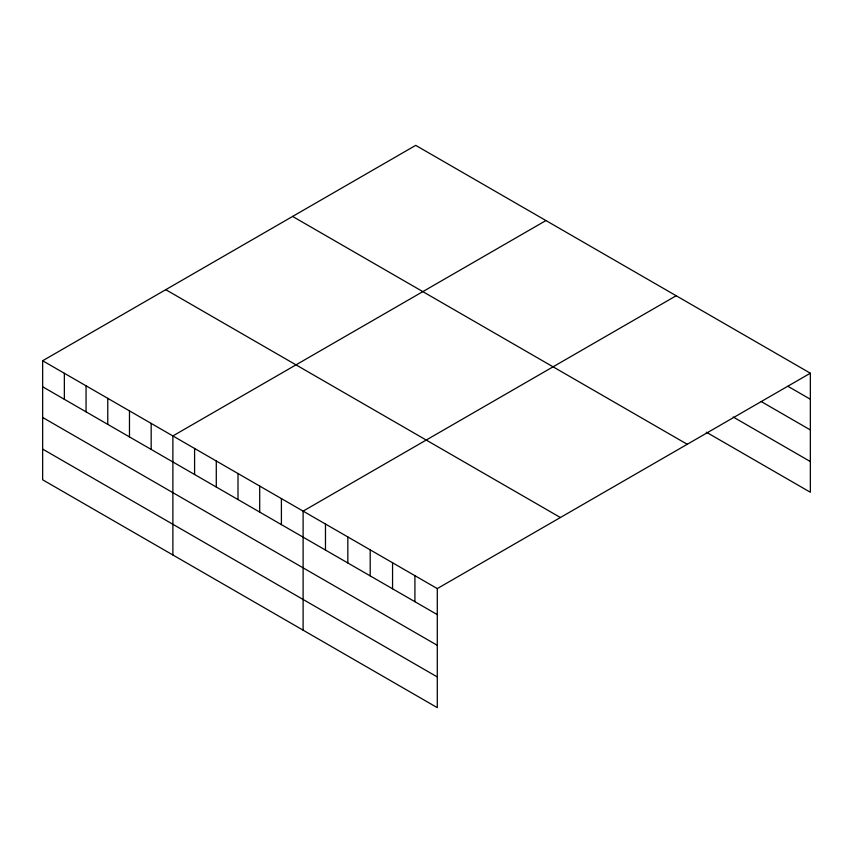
<?xml version="1.0" encoding="UTF-8"?>
<svg xmlns="http://www.w3.org/2000/svg" width="853" height="853" viewBox="0 0 853 853"><rect width="100%" height="100%" fill="white"/><g stroke="black" fill="none" stroke-linecap="round" stroke-linejoin="round"><path stroke-width="1.28" d="M42.65 360.755L437.29 588.591L437.29 707.638L42.65 479.791L42.65 360.755L415.71 145.362L810.35 373.209L810.35 492.245L706.359 432.215M545.941 220.554L172.882 435.936L172.882 554.983M676.173 295.746L303.114 511.128L303.114 630.164M437.29 588.591L810.35 373.209M787.991 386.324L810.35 399.236M761.153 401.528L810.35 429.933M733.196 417.01L810.35 461.558M292.6 216.438L687.241 444.285M165.759 289.668L560.4 517.515M42.65 386.782L437.29 614.618M42.65 417.469L437.29 645.316M42.65 449.094L437.29 676.941M414.921 575.679L414.921 601.706M392.561 562.767L392.561 588.794M370.202 549.854L370.202 575.882M347.832 536.953L347.832 562.98M325.473 524.041L325.473 550.068M281.405 498.6L281.405 524.616M259.696 486.061L259.696 512.088M237.998 473.532L237.998 499.559M216.289 461.004L216.289 487.031M194.591 448.465L194.591 474.492M151.173 423.408L151.173 449.435M129.475 410.879L129.475 436.907M107.766 398.34L107.766 424.367M86.057 385.812L86.057 411.839M64.359 373.283L64.359 399.311"/></g></svg>
